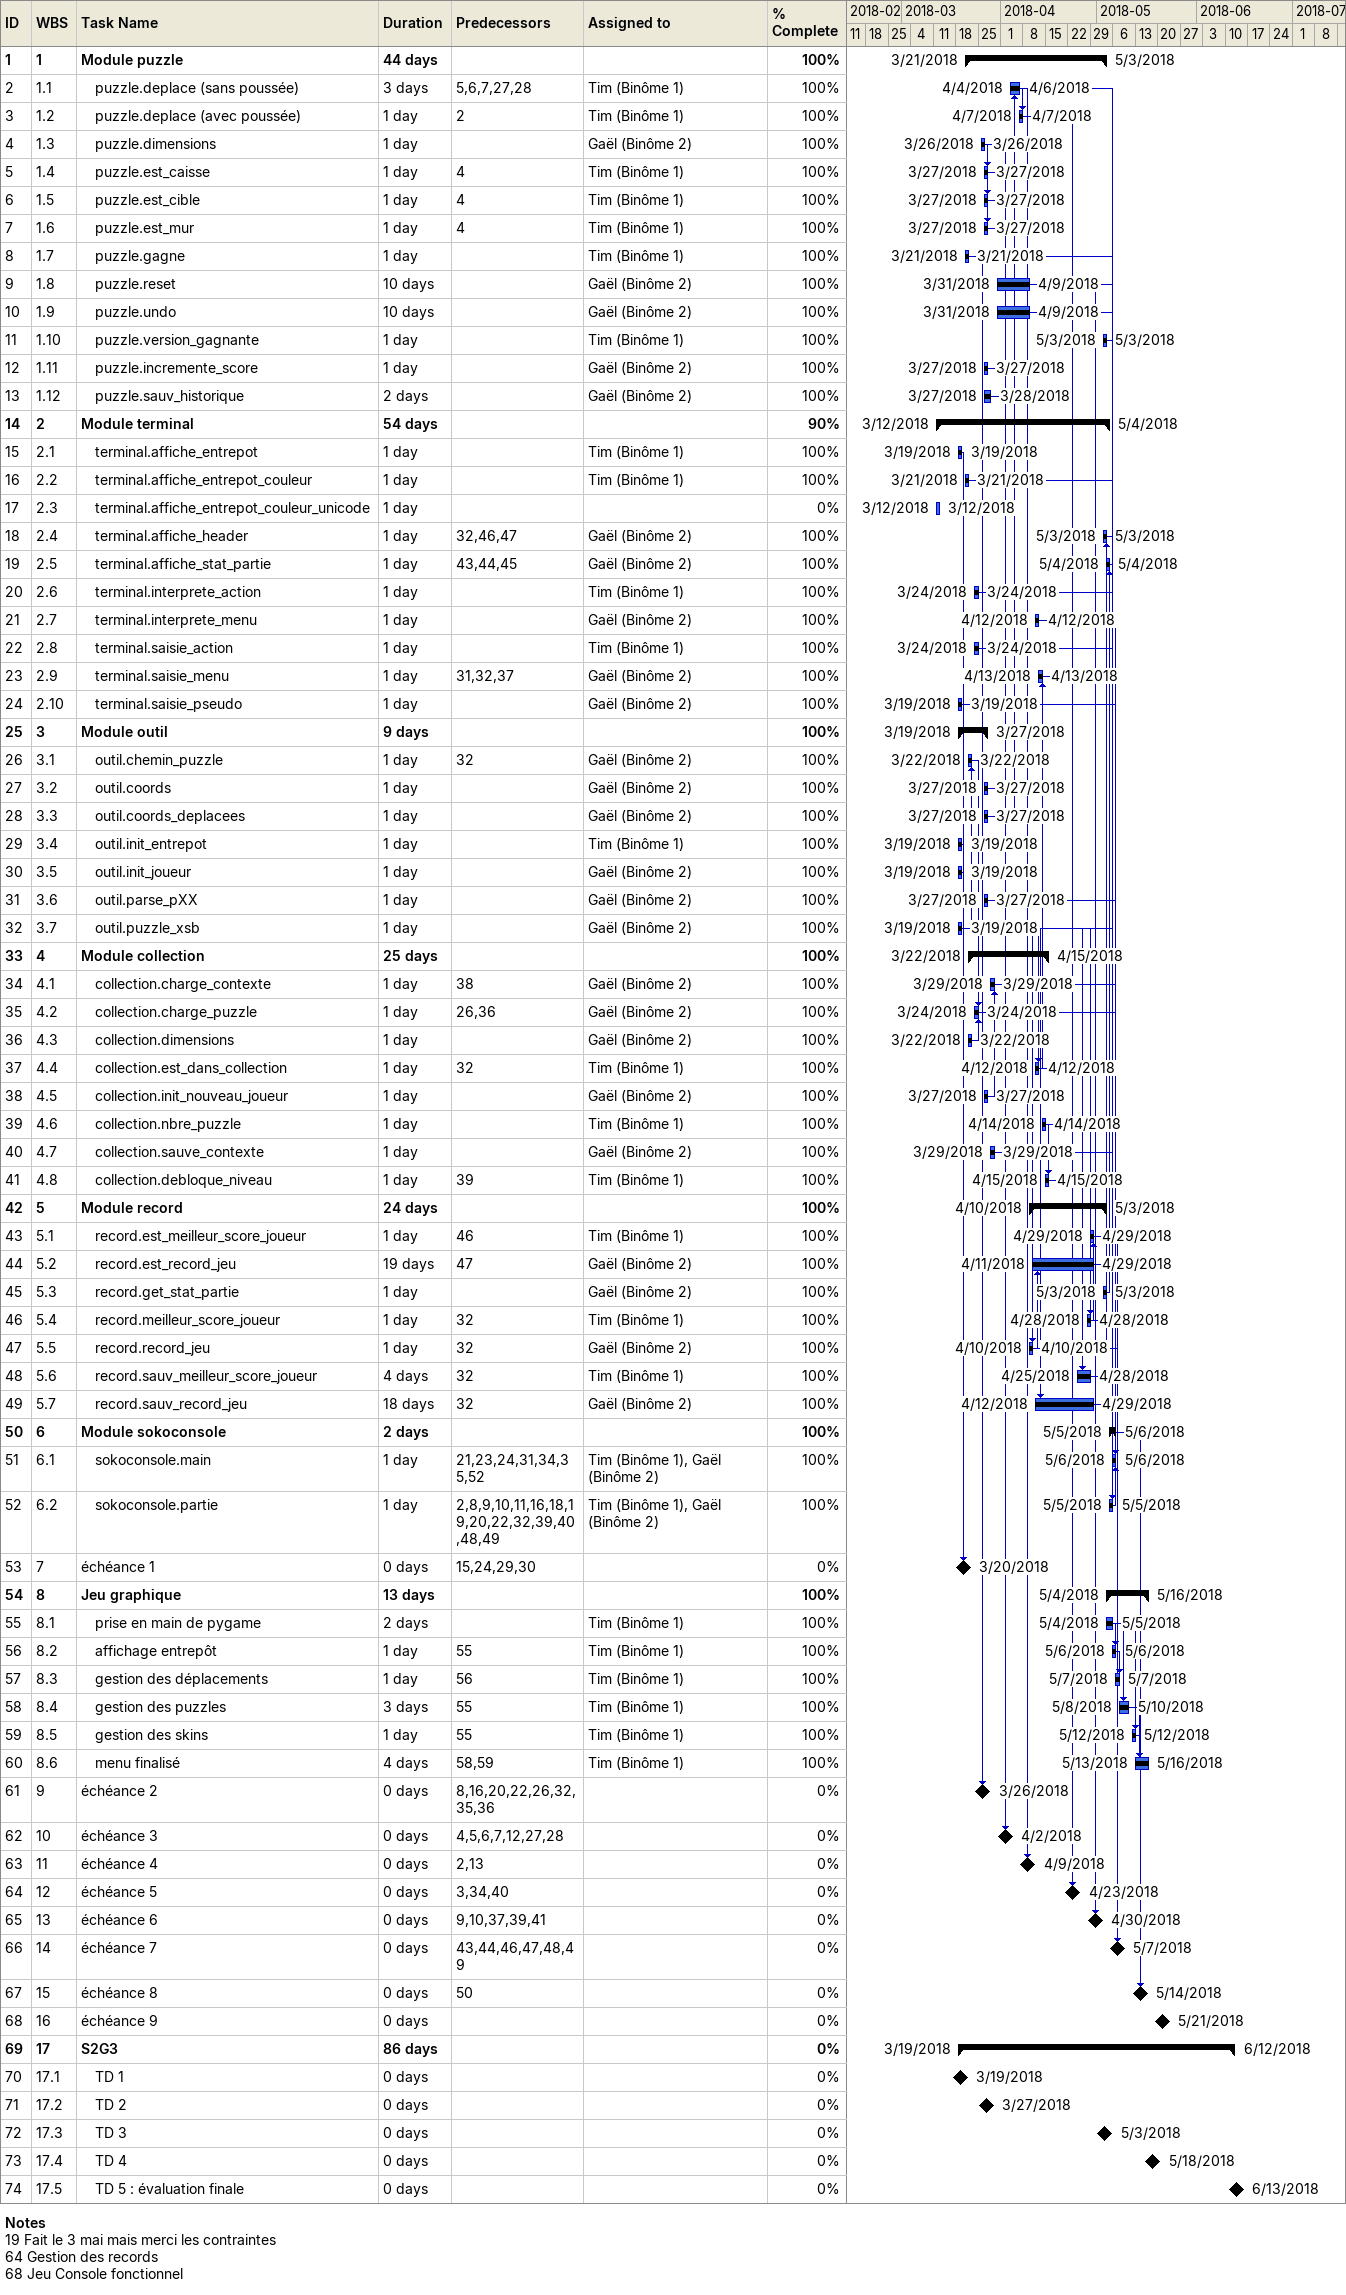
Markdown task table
| ID | WBS | Task | Duration | Start | Finish | Predecessors | Resources | % complete |
|---|---|---|---|---|---|---|---|---|
| 1 | 1 | **Module puzzle** | 44d | 2018-03-21 | 2018-05-03 |  |  | 100 |
| 2 | 1.1 | puzzle.deplace (sans poussée) | 3d | 2018-04-04 | 2018-04-06 | 5, 6, 7, 27, 28 | Tim (Binôme 1) | 100 |
| 3 | 1.2 | puzzle.deplace (avec poussée) | 1d | 2018-04-07 | 2018-04-07 | 2 | Tim (Binôme 1) | 100 |
| 4 | 1.3 | puzzle.dimensions | 1d | 2018-03-26 | 2018-03-26 |  | Gaël (Binôme 2) | 100 |
| 5 | 1.4 | puzzle.est_caisse | 1d | 2018-03-27 | 2018-03-27 | 4 | Tim (Binôme 1) | 100 |
| 6 | 1.5 | puzzle.est_cible | 1d | 2018-03-27 | 2018-03-27 | 4 | Tim (Binôme 1) | 100 |
| 7 | 1.6 | puzzle.est_mur | 1d | 2018-03-27 | 2018-03-27 | 4 | Tim (Binôme 1) | 100 |
| 8 | 1.7 | puzzle.gagne | 1d | 2018-03-21 | 2018-03-21 |  | Tim (Binôme 1) | 100 |
| 9 | 1.8 | puzzle.reset | 10d | 2018-03-31 | 2018-04-09 |  | Gaël (Binôme 2) | 100 |
| 10 | 1.9 | puzzle.undo | 10d | 2018-03-31 | 2018-04-09 |  | Gaël (Binôme 2) | 100 |
| 11 | 1.10 | puzzle.version_gagnante | 1d | 2018-05-03 | 2018-05-03 |  | Tim (Binôme 1) | 100 |
| 12 | 1.11 | puzzle.incremente_score | 1d | 2018-03-27 | 2018-03-27 |  | Gaël (Binôme 2) | 100 |
| 13 | 1.12 | puzzle.sauv_historique | 2d | 2018-03-27 | 2018-03-28 |  | Gaël (Binôme 2) | 100 |
| 14 | 2 | **Module terminal** | 54d | 2018-03-12 | 2018-05-04 |  |  | 90 |
| 15 | 2.1 | terminal.affiche_entrepot | 1d | 2018-03-19 | 2018-03-19 |  | Tim (Binôme 1) | 100 |
| 16 | 2.2 | terminal.affiche_entrepot_couleur | 1d | 2018-03-21 | 2018-03-21 |  | Tim (Binôme 1) | 100 |
| 17 | 2.3 | terminal.affiche_entrepot_couleur_unicode | 1d | 2018-03-12 | 2018-03-12 |  |  | 0 |
| 18 | 2.4 | terminal.affiche_header | 1d | 2018-05-03 | 2018-05-03 | 32, 46, 47 | Gaël (Binôme 2) | 100 |
| 19 | 2.5 | terminal.affiche_stat_partie | 1d | 2018-05-04 | 2018-05-04 | 43, 44, 45 | Gaël (Binôme 2) | 100 |
| 20 | 2.6 | terminal.interprete_action | 1d | 2018-03-24 | 2018-03-24 |  | Tim (Binôme 1) | 100 |
| 21 | 2.7 | terminal.interprete_menu | 1d | 2018-04-12 | 2018-04-12 |  | Gaël (Binôme 2) | 100 |
| 22 | 2.8 | terminal.saisie_action | 1d | 2018-03-24 | 2018-03-24 |  | Tim (Binôme 1) | 100 |
| 23 | 2.9 | terminal.saisie_menu | 1d | 2018-04-13 | 2018-04-13 | 31, 32, 37 | Gaël (Binôme 2) | 100 |
| 24 | 2.10 | terminal.saisie_pseudo | 1d | 2018-03-19 | 2018-03-19 |  | Gaël (Binôme 2) | 100 |
| 25 | 3 | **Module outil** | 9d | 2018-03-19 | 2018-03-27 |  |  | 100 |
| 26 | 3.1 | outil.chemin_puzzle | 1d | 2018-03-22 | 2018-03-22 | 32 | Gaël (Binôme 2) | 100 |
| 27 | 3.2 | outil.coords | 1d | 2018-03-27 | 2018-03-27 |  | Gaël (Binôme 2) | 100 |
| 28 | 3.3 | outil.coords_deplacees | 1d | 2018-03-27 | 2018-03-27 |  | Gaël (Binôme 2) | 100 |
| 29 | 3.4 | outil.init_entrepot | 1d | 2018-03-19 | 2018-03-19 |  | Tim (Binôme 1) | 100 |
| 30 | 3.5 | outil.init_joueur | 1d | 2018-03-19 | 2018-03-19 |  | Gaël (Binôme 2) | 100 |
| 31 | 3.6 | outil.parse_pXX | 1d | 2018-03-27 | 2018-03-27 |  | Gaël (Binôme 2) | 100 |
| 32 | 3.7 | outil.puzzle_xsb | 1d | 2018-03-19 | 2018-03-19 |  | Gaël (Binôme 2) | 100 |
| 33 | 4 | **Module collection** | 25d | 2018-03-22 | 2018-04-15 |  |  | 100 |
| 34 | 4.1 | collection.charge_contexte | 1d | 2018-03-29 | 2018-03-29 | 38 | Gaël (Binôme 2) | 100 |
| 35 | 4.2 | collection.charge_puzzle | 1d | 2018-03-24 | 2018-03-24 | 26, 36 | Gaël (Binôme 2) | 100 |
| 36 | 4.3 | collection.dimensions | 1d | 2018-03-22 | 2018-03-22 |  | Gaël (Binôme 2) | 100 |
| 37 | 4.4 | collection.est_dans_collection | 1d | 2018-04-12 | 2018-04-12 | 32 | Tim (Binôme 1) | 100 |
| 38 | 4.5 | collection.init_nouveau_joueur | 1d | 2018-03-27 | 2018-03-27 |  | Gaël (Binôme 2) | 100 |
| 39 | 4.6 | collection.nbre_puzzle | 1d | 2018-04-14 | 2018-04-14 |  | Tim (Binôme 1) | 100 |
| 40 | 4.7 | collection.sauve_contexte | 1d | 2018-03-29 | 2018-03-29 |  | Gaël (Binôme 2) | 100 |
| 41 | 4.8 | collection.debloque_niveau | 1d | 2018-04-15 | 2018-04-15 | 39 | Tim (Binôme 1) | 100 |
| 42 | 5 | **Module record** | 24d | 2018-04-10 | 2018-05-03 |  |  | 100 |
| 43 | 5.1 | record.est_meilleur_score_joueur | 1d | 2018-04-29 | 2018-04-29 | 46 | Tim (Binôme 1) | 100 |
| 44 | 5.2 | record.est_record_jeu | 19d | 2018-04-11 | 2018-04-29 | 47 | Gaël (Binôme 2) | 100 |
| 45 | 5.3 | record.get_stat_partie | 1d | 2018-05-03 | 2018-05-03 |  | Gaël (Binôme 2) | 100 |
| 46 | 5.4 | record.meilleur_score_joueur | 1d | 2018-04-28 | 2018-04-28 | 32 | Tim (Binôme 1) | 100 |
| 47 | 5.5 | record.record_jeu | 1d | 2018-04-10 | 2018-04-10 | 32 | Gaël (Binôme 2) | 100 |
| 48 | 5.6 | record.sauv_meilleur_score_joueur | 4d | 2018-04-25 | 2018-04-28 | 32 | Tim (Binôme 1) | 100 |
| 49 | 5.7 | record.sauv_record_jeu | 18d | 2018-04-12 | 2018-04-29 | 32 | Gaël (Binôme 2) | 100 |
| 50 | 6 | **Module sokoconsole** | 2d | 2018-05-05 | 2018-05-06 |  |  | 100 |
| 51 | 6.1 | sokoconsole.main | 1d | 2018-05-06 | 2018-05-06 | 21, 23, 24, 31, 34, 35, 52 | Tim (Binôme 1), Gaël (Binôme 2) | 100 |
| 52 | 6.2 | sokoconsole.partie | 1d | 2018-05-05 | 2018-05-05 | 2, 8, 9, 10, 11, 16, 18, 19, 20, 22, 32, 39, 40, 48, 49 | Tim (Binôme 1), Gaël (Binôme 2) | 100 |
| 53 | 7 | échéance 1 | 0d | 2018-03-20 | 2018-03-20 | 15, 24, 29, 30 |  | 0 |
| 54 | 8 | **Jeu graphique** | 13d | 2018-05-04 | 2018-05-16 |  |  | 100 |
| 55 | 8.1 | prise en main de pygame | 2d | 2018-05-04 | 2018-05-05 |  | Tim (Binôme 1) | 100 |
| 56 | 8.2 | affichage entrepôt | 1d | 2018-05-06 | 2018-05-06 | 55 | Tim (Binôme 1) | 100 |
| 57 | 8.3 | gestion des déplacements | 1d | 2018-05-07 | 2018-05-07 | 56 | Tim (Binôme 1) | 100 |
| 58 | 8.4 | gestion des puzzles | 3d | 2018-05-08 | 2018-05-10 | 55 | Tim (Binôme 1) | 100 |
| 59 | 8.5 | gestion des skins | 1d | 2018-05-12 | 2018-05-12 | 55 | Tim (Binôme 1) | 100 |
| 60 | 8.6 | menu finalisé | 4d | 2018-05-13 | 2018-05-16 | 58, 59 | Tim (Binôme 1) | 100 |
| 61 | 9 | échéance 2 | 0d | 2018-03-26 | 2018-03-26 | 8, 16, 20, 22, 26, 32, 35, 36 |  | 0 |
| 62 | 10 | échéance 3 | 0d | 2018-04-02 | 2018-04-02 | 4, 5, 6, 7, 12, 27, 28 |  | 0 |
| 63 | 11 | échéance 4 | 0d | 2018-04-09 | 2018-04-09 | 2, 13 |  | 0 |
| 64 | 12 | échéance 5 | 0d | 2018-04-23 | 2018-04-23 | 3, 34, 40 |  | 0 |
| 65 | 13 | échéance 6 | 0d | 2018-04-30 | 2018-04-30 | 9, 10, 37, 39, 41 |  | 0 |
| 66 | 14 | échéance 7 | 0d | 2018-05-07 | 2018-05-07 | 43, 44, 46, 47, 48, 49 |  | 0 |
| 67 | 15 | échéance 8 | 0d | 2018-05-14 | 2018-05-14 | 50 |  | 0 |
| 68 | 16 | échéance 9 | 0d | 2018-05-21 | 2018-05-21 |  |  | 0 |
| 69 | 17 | **S2G3** | 86d | 2018-03-19 | 2018-06-12 |  |  | 0 |
| 70 | 17.1 | TD 1 | 0d | 2018-03-19 | 2018-03-19 |  |  | 0 |
| 71 | 17.2 | TD 2 | 0d | 2018-03-27 | 2018-03-27 |  |  | 0 |
| 72 | 17.3 | TD 3 | 0d | 2018-05-03 | 2018-05-03 |  |  | 0 |
| 73 | 17.4 | TD 4 | 0d | 2018-05-18 | 2018-05-18 |  |  | 0 |
| 74 | 17.5 | TD 5 : évaluation finale | 0d | 2018-06-13 | 2018-06-13 |  |  | 0 |

Notes
- 19: Fait le 3 mai mais merci les contraintes
- 64: Gestion des records
- 68: Jeu Console fonctionnel
